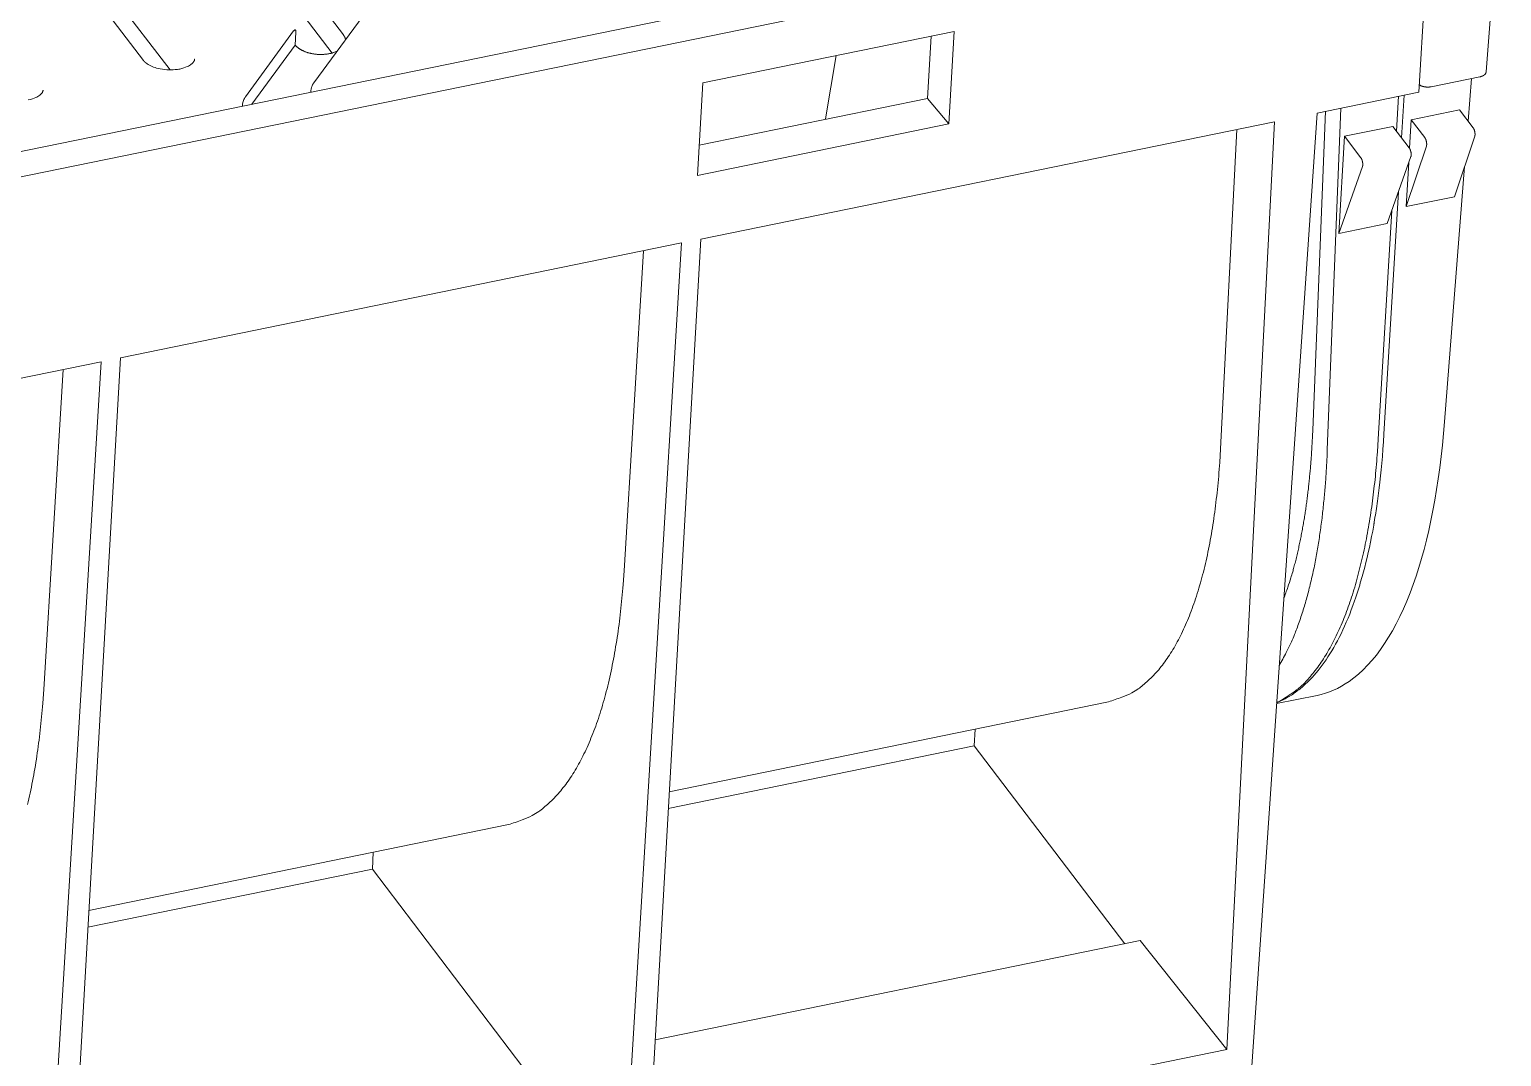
# Model space of a CAD drawing. Header units: millimetres. Extents: x 4267 to 8467, y 166 to 3136.
# Drawn here: x 5478.5 to 5606, y 1933.9 to 2022.9 of the extents above; entities that cross this region are included whole.
import ezdxf

# ---------------------------------------------------------------- set-up
doc = ezdxf.new("R2010")
doc.units = ezdxf.units.MM

msp = doc.modelspace()

# ---------------------------------------------------------------- linework, layer by layer
at = {"linetype": 'Continuous', "lineweight": 5}
for p, q in [((5488.36, 2020.22, 326.37), (5462.03, 2054.81, 326.37)), ((5504.71, 2020.86, 326.37), (5488.89, 2041.65, 326.37)), ((5490.66, 2019.39, 326.37), (5475.76, 2038.96, 326.37)), ((5179.91, 1951.38, 326.37), (5598.45, 2037.02, 326.37)), ((5604.67, 2019.22, 326.37), (5606.01, 2036.56, 326.37)), ((5181.36, 1949.47, 326.37), (5599.9, 2035.12, 326.37)), ((5599.9, 2035.12, 326.37), (5598.86, 2017.47, 326.37)), ((5511.37, 2029.52, 326.37), (5503.12, 2018.28, 326.37)), ((5505.68, 2022.43, 326.37), (5503.89, 2024.78, 326.37)), ((5497.19, 2017.07, 326.37), (5501.37, 2022.77, 326.37)), ((5501.57, 2022.68, 326.37), (5501.51, 2021.54, 326.37)), ((5536.83, 2018.28, 326.37), (5558.6, 2022.73, 326.37)), ((5558.6, 2022.73, 326.37), (5558.13, 2014.72, 326.37)), ((5501.51, 2021.54, 326.37), (5497.76, 2016.42, 326.37)), ((5556.29, 2016.91, 326.37), (5556.61, 2022.32, 326.37)), ((5547.46, 2015.15, 326.37), (5548.38, 2020.64, 326.37)), ((5502.86, 2017.58, 326.37), (5502.85, 2017.46, 326.37)), ((5536.36, 2010.26, 326.37), (5536.83, 2018.28, 326.37)), ((5604.12, 2018.79, 326.37), (5599.93, 2017.94, 326.37)), ((5603.12, 2014.96, 326.37), (5603.41, 2018.65, 326.37)), ((5496.93, 2016.25, 326.37), (5496.94, 2016.37, 326.37)), ((5536.51, 2012.86, 326.37), (5556.29, 2016.91, 326.37)), ((5558.13, 2014.72, 326.37), (5556.29, 2016.91, 326.37)), ((5590.03, 2015.66, 326.37), (5598.86, 2017.47, 326.37)), ((5597.08, 2017.11, 326.37), (5596.91, 2014.1, 326.37)), ((5597.35, 2013.51, 326.37), (5597.57, 2017.21, 326.37)), ((5584.37, 1933.07, 326.37), (5590.03, 2015.66, 326.37)), ((5589.66, 1988.19, 326.37), (5590.75, 2015.81, 326.37)), ((5592.1, 2016.09, 326.37), (5590.92, 1986.48, 326.37)), ((5598.04, 2012.6, 326.37), (5598.19, 2015.07, 326.37)), ((5598.19, 2015.07, 326.37), (5602.38, 2015.93, 326.37)), ((5598.19, 2015.07, 326.37), (5599.36, 2013.53, 326.37)), ((5602.38, 2015.93, 326.37), (5603.55, 2014.39, 326.37)), ((5558.13, 2014.72, 326.37), (5536.36, 2010.26, 326.37)), ((5536.65, 2004.74, 326.37), (5586.33, 2014.9, 326.37)), ((5583.08, 2014.24, 326.37), (5581.67, 1986.56, 326.37)), ((5586.33, 2014.9, 326.37), (5582.21, 1934.52, 326.37)), ((5592.41, 2013.65, 326.37), (5596.6, 2014.5, 326.37)), ((5596.6, 2014.5, 326.37), (5598.02, 2012.64, 326.37)), ((5591.91, 2005.22, 326.37), (5592.41, 2013.65, 326.37)), ((5592.41, 2013.65, 326.37), (5593.83, 2011.78, 326.37)), ((5597.75, 2007.55, 326.37), (5599.51, 2012.78, 326.37)), ((5603.69, 2013.64, 326.37), (5601.93, 2008.4, 326.37)), ((5596.1, 2006.08, 326.37), (5598.16, 2011.89, 326.37)), ((5597.75, 2007.55, 326.37), (5597.97, 2011.36, 326.37)), ((5593.97, 2011.03, 326.37), (5591.91, 2005.22, 326.37)), ((5601.08, 1988.9, 326.37), (5602.81, 2011.02, 326.37)), ((5595.83, 1987.83, 326.37), (5597.08, 2008.83, 326.37)), ((5601.93, 2008.4, 326.37), (5597.75, 2007.55, 326.37)), ((5596.5, 2007.2, 326.37), (5595.33, 1987.39, 326.37)), ((5596.1, 2006.08, 326.37), (5591.91, 2005.22, 326.37)), ((5486.37, 1994.45, 326.37), (5534.97, 2004.4, 326.37)), ((5531.68, 2003.72, 326.37), (5530, 1975.99, 326.37)), ((5534.97, 2004.4, 326.37), (5530.07, 1923.85, 326.37)), ((5532.05, 1924.26, 326.37), (5536.65, 2004.74, 326.37)), ((5436.1, 1984.16, 326.37), (5484.69, 1994.11, 326.37)), ((5481.41, 1993.44, 326.37), (5479.72, 1965.7, 326.37)), ((5484.69, 1994.11, 326.37), (5479.8, 1913.57, 326.37)), ((5481.77, 1913.97, 326.37), (5486.37, 1994.45, 326.37)), ((5533.91, 1956.85, 326.37), (5571.96, 1964.64, 326.37)), ((5586.52, 1964.48, 326.37), (5590.03, 1965.19, 326.37)), ((5560.4, 1962.27, 326.37), (5560.34, 1960.81, 326.37)), ((5560.34, 1960.81, 326.37), (5533.83, 1955.39, 326.37)), ((5573.39, 1943.67, 326.37), (5560.34, 1960.81, 326.37)), ((5483.64, 1946.56, 326.37), (5519.98, 1954, 326.37)), ((5508.25, 1951.6, 326.37), (5508.19, 1950.14, 326.37)), ((5508.19, 1950.14, 326.37), (5483.55, 1945.1, 326.37)), ((5521.24, 1932.99, 326.37), (5508.19, 1950.14, 326.37)), ((5574.71, 1943.94, 326.37), (5532.68, 1935.34, 326.37)), ((5574.71, 1943.94, 326.37), (5582.21, 1934.52, 326.37)), ((5582.21, 1934.52, 326.37), (5532.05, 1924.26, 326.37))]:
    msp.add_line(p, q, dxfattribs=at)
for points in [[(5501.51, 2021.54), (5501.55, 2021.5, 0.011048), (5501.59, 2021.46, 0.010159), (5501.63, 2021.42, 0.009617), (5501.67, 2021.38, 0.0095), (5501.72, 2021.34, 0.009212), (5501.76, 2021.3, 0.008913), (5501.82, 2021.26, 0.008587), (5501.87, 2021.22, 0.008349), (5501.93, 2021.19, 0.008065), (5501.99, 2021.15, 0.007835), (5502.05, 2021.12, 0.007576), (5502.12, 2021.08, 0.007371), (5502.19, 2021.05, 0.007144), (5502.26, 2021.02, 0.006961), (5502.34, 2020.99, 0.006763), (5502.41, 2020.96, 0.006602), (5502.49, 2020.93, 0.006432), (5502.57, 2020.9, 0.006292), (5502.65, 2020.88, 0.00615), (5502.74, 2020.86, 0.006029), (5502.82, 2020.84, 0.005912), (5502.91, 2020.82, 0.00581), (5503, 2020.8, 0.005716), (5503.08, 2020.79, 0.005631), (5503.17, 2020.77, 0.005558), (5503.26, 2020.76, 0.005489), (5503.35, 2020.75, 0.005436), (5503.44, 2020.74, 0.00538), (5503.53, 2020.74, 0.005346), (5503.62, 2020.74, 0.005305), (5503.7, 2020.73, 0.005286), (5503.79, 2020.73, 0.005254), (5503.88, 2020.74, 0.005256), (5503.96, 2020.74, 0.005248), (5504.04, 2020.75, 0.005247), (5504.12, 2020.75, 0.005203), (5504.2, 2020.76, 0.005281), (5504.28, 2020.77, 0.005412), (5504.36, 2020.78, 0.005272), (5504.43, 2020.8, 0.004844), (5504.51, 2020.81, 0.005545), (5504.58, 2020.83, 0.006886), (5504.65, 2020.85, 0.005156), (5504.72, 2020.86, 0.00147), (5504.78, 2020.88, 0.008017), (5504.86, 2020.91, 0.014933), (5504.97, 2020.95, 0.00751), (5505.12, 2021.01, 0.003951)], [(5505.86, 2022.02), (5505.86, 2022.03, 0.004997), (5505.86, 2022.05, 0.005016), (5505.85, 2022.06, 0.004992), (5505.85, 2022.08, 0.004926), (5505.85, 2022.09, 0.004874), (5505.84, 2022.11, 0.004823), (5505.84, 2022.12, 0.004772), (5505.83, 2022.13, 0.004713), (5505.83, 2022.15, 0.004658), (5505.83, 2022.16, 0.004598), (5505.82, 2022.18, 0.00454), (5505.82, 2022.19, 0.004475), (5505.81, 2022.2, 0.004419), (5505.8, 2022.22, 0.004361), (5505.8, 2022.23, 0.004291), (5505.79, 2022.25, 0.004202), (5505.79, 2022.26, 0.004175), (5505.78, 2022.27, 0.004186), (5505.77, 2022.29, 0.004014), (5505.76, 2022.3, 0.003703), (5505.76, 2022.31, 0.004004), (5505.75, 2022.33, 0.004654), (5505.74, 2022.34, 0.003513), (5505.73, 2022.35, 0.00128), (5505.73, 2022.36, 0.00478), (5505.72, 2022.38, 0.007964), (5505.7, 2022.4, 0.003853), (5505.68, 2022.43, 0.002043)], [(5488.31, 2020.27), (5488.32, 2020.26, 0.002099), (5488.32, 2020.25, 0.002038), (5488.33, 2020.25, 0.002012), (5488.34, 2020.24, 0.002027), (5488.34, 2020.23, 0.002025), (5488.35, 2020.22, 0.00202), (5488.36, 2020.21, 0.002012), (5488.36, 2020.2, 0.002012), (5488.37, 2020.2, 0.002005), (5488.38, 2020.19, 0.002004), (5488.39, 2020.18, 0.001996), (5488.39, 2020.17, 0.001995), (5488.4, 2020.16, 0.001987), (5488.41, 2020.15, 0.001986), (5488.42, 2020.15, 0.001978), (5488.43, 2020.14, 0.001976), (5488.43, 2020.13, 0.001968), (5488.44, 2020.12, 0.001966), (5488.45, 2020.11, 0.001958), (5488.46, 2020.1, 0.001956), (5488.47, 2020.09, 0.001947), (5488.48, 2020.09, 0.001944), (5488.49, 2020.08, 0.001937), (5488.5, 2020.07, 0.001939), (5488.51, 2020.06, 0.001925), (5488.52, 2020.05, 0.001909), (5488.53, 2020.04, 0.001919), (5488.54, 2020.03, 0.00196), (5488.55, 2020.02, 0.001889), (5488.56, 2020.02, 0.001751), (5488.57, 2020.01, 0.001943), (5488.58, 2020, 0.002334), (5488.59, 2019.99, 0.001729), (5488.61, 2019.98, 0.000526), (5488.62, 2019.97, 0.002492), (5488.63, 2019.96, 0.004259), (5488.65, 2019.95, 0.002016), (5488.68, 2019.93, 0.001042)], [(5604.67, 2019.22), (5604.67, 2019.2, -0.01741), (5604.67, 2019.18, -0.017044), (5604.66, 2019.16, -0.016681), (5604.66, 2019.14, -0.016524), (5604.65, 2019.12, -0.016158), (5604.64, 2019.1, -0.015675), (5604.63, 2019.08, -0.015108), (5604.62, 2019.07, -0.014551), (5604.61, 2019.05, -0.013929), (5604.59, 2019.03, -0.013314), (5604.58, 2019.01, -0.012673), (5604.56, 2019, -0.012057), (5604.54, 2018.98, -0.011457), (5604.52, 2018.96, -0.010894), (5604.5, 2018.95, -0.010319), (5604.48, 2018.93, -0.009748), (5604.46, 2018.92, -0.009326), (5604.44, 2018.91, -0.009002), (5604.42, 2018.89, -0.008364), (5604.39, 2018.88, -0.007521), (5604.37, 2018.87, -0.007809), (5604.34, 2018.86, -0.008666), (5604.31, 2018.85, -0.006483), (5604.29, 2018.84, -0.002616), (5604.27, 2018.83, -0.008275), (5604.24, 2018.82, -0.013168), (5604.19, 2018.81, -0.006368), (5604.12, 2018.79, -0.003409)], [(5599.93, 2017.94), (5599.9, 2017.93, -0.006091), (5599.87, 2017.92, -0.005716), (5599.84, 2017.92, -0.005544), (5599.8, 2017.92, -0.005635), (5599.77, 2017.91, -0.005634), (5599.74, 2017.91, -0.005619), (5599.7, 2017.91, -0.005594), (5599.66, 2017.91, -0.005622), (5599.63, 2017.91, -0.005626), (5599.59, 2017.91, -0.005661), (5599.55, 2017.91, -0.00568), (5599.51, 2017.91, -0.005729), (5599.47, 2017.91, -0.005774), (5599.44, 2017.92, -0.005851), (5599.4, 2017.92, -0.005903), (5599.36, 2017.93, -0.005955), (5599.32, 2017.93, -0.006091), (5599.29, 2017.94, -0.006312), (5599.25, 2017.95, -0.006267), (5599.21, 2017.96, -0.006), (5599.18, 2017.97, -0.006707), (5599.14, 2017.98, -0.008114), (5599.11, 2017.99, -0.006469), (5599.07, 2018.01, -0.002546), (5599.05, 2018.02, -0.009183), (5599.01, 2018.03, -0.016703), (5598.96, 2018.06, -0.008897), (5598.9, 2018.09, -0.004932)], [(5603.55, 2014.39), (5603.56, 2014.38, -0.010045), (5603.57, 2014.36, -0.008718), (5603.58, 2014.35, -0.007899), (5603.59, 2014.34, -0.00763), (5603.6, 2014.32, -0.007209), (5603.61, 2014.3, -0.00682), (5603.62, 2014.28, -0.006442), (5603.62, 2014.26, -0.006181), (5603.63, 2014.24, -0.005904), (5603.64, 2014.22, -0.005695), (5603.65, 2014.2, -0.005484), (5603.66, 2014.18, -0.005328), (5603.66, 2014.16, -0.00518), (5603.67, 2014.13, -0.005076), (5603.68, 2014.11, -0.004968), (5603.68, 2014.08, -0.004873), (5603.69, 2014.06, -0.004852), (5603.69, 2014.04, -0.004889), (5603.7, 2014.01, -0.00477), (5603.7, 2013.99, -0.004509), (5603.71, 2013.96, -0.004903), (5603.71, 2013.94, -0.005735), (5603.71, 2013.91, -0.004628), (5603.71, 2013.89, -0.002052), (5603.72, 2013.87, -0.006272), (5603.72, 2013.85, -0.011187), (5603.72, 2013.81, -0.006164), (5603.72, 2013.77, -0.003527)], [(5603.69, 2013.64), (5603.7, 2013.65, 0.003135), (5603.7, 2013.65, 0.003041), (5603.7, 2013.65, 0.002954), (5603.7, 2013.66, 0.002885), (5603.7, 2013.66, 0.002811), (5603.7, 2013.66, 0.002742), (5603.7, 2013.67, 0.002672), (5603.7, 2013.67, 0.00261), (5603.7, 2013.68, 0.002546), (5603.7, 2013.68, 0.002487), (5603.71, 2013.68, 0.002427), (5603.71, 2013.69, 0.002372), (5603.71, 2013.69, 0.002319), (5603.71, 2013.7, 0.002272), (5603.71, 2013.7, 0.002216), (5603.71, 2013.7, 0.002156), (5603.71, 2013.71, 0.002127), (5603.71, 2013.71, 0.002125), (5603.71, 2013.72, 0.002021), (5603.71, 2013.72, 0.001853), (5603.71, 2013.73, 0.002003), (5603.71, 2013.73, 0.002332), (5603.71, 2013.74, 0.001736), (5603.71, 2013.74, 0.000601), (5603.71, 2013.75, 0.002385), (5603.71, 2013.75, 0.003959), (5603.72, 2013.76, 0.001886), (5603.72, 2013.77, 0.000989)], [(5598.02, 2012.64), (5598.03, 2012.63, -0.007743), (5598.03, 2012.62, -0.007056), (5598.04, 2012.61, -0.00654), (5598.05, 2012.6, -0.006263), (5598.05, 2012.59, -0.005938), (5598.06, 2012.57, -0.005637), (5598.07, 2012.56, -0.005349), (5598.07, 2012.55, -0.005121), (5598.08, 2012.53, -0.004893), (5598.09, 2012.52, -0.004701), (5598.09, 2012.5, -0.004515), (5598.1, 2012.49, -0.004358), (5598.11, 2012.47, -0.004209), (5598.11, 2012.46, -0.00408), (5598.12, 2012.44, -0.00396), (5598.12, 2012.42, -0.003855), (5598.13, 2012.41, -0.003761), (5598.13, 2012.39, -0.003676), (5598.14, 2012.37, -0.003603), (5598.14, 2012.36, -0.003533), (5598.15, 2012.34, -0.003483), (5598.15, 2012.32, -0.003436), (5598.16, 2012.3, -0.003389), (5598.16, 2012.29, -0.003327), (5598.16, 2012.27, -0.003351), (5598.17, 2012.25, -0.00336), (5598.17, 2012.24, -0.003356), (5598.17, 2012.22, -0.003438), (5598.17, 2012.2, -0.003507), (5598.18, 2012.18, -0.003576), (5598.18, 2012.17, -0.003649), (5598.18, 2012.15, -0.003743), (5598.18, 2012.13, -0.003845), (5598.18, 2012.12, -0.003965), (5598.18, 2012.1, -0.004082), (5598.18, 2012.08, -0.004198), (5598.18, 2012.07, -0.004387), (5598.18, 2012.05, -0.004642), (5598.18, 2012.03, -0.004721), (5598.18, 2012.02, -0.004621), (5598.18, 2012, -0.005288), (5598.18, 2011.99, -0.00657), (5598.18, 2011.97, -0.005412), (5598.18, 2011.96, -0.002181), (5598.17, 2011.95, -0.007936), (5598.17, 2011.94, -0.015284), (5598.17, 2011.92, -0.008624), (5598.16, 2011.89, -0.004928)], [(5599.53, 2012.91), (5599.53, 2012.93, 0.006309), (5599.53, 2012.95, 0.005675), (5599.53, 2012.97, 0.005324), (5599.53, 2012.99, 0.005315), (5599.53, 2013.01, 0.005198), (5599.52, 2013.04, 0.005081), (5599.52, 2013.06, 0.004961), (5599.52, 2013.08, 0.004912), (5599.52, 2013.11, 0.004845), (5599.51, 2013.13, 0.004819), (5599.51, 2013.15, 0.004789), (5599.5, 2013.18, 0.004794), (5599.5, 2013.2, 0.004808), (5599.49, 2013.23, 0.004852), (5599.49, 2013.25, 0.004897), (5599.48, 2013.28, 0.004946), (5599.47, 2013.3, 0.005077), (5599.47, 2013.32, 0.005271), (5599.46, 2013.34, 0.005306), (5599.45, 2013.37, 0.005163), (5599.44, 2013.39, 0.005786), (5599.43, 2013.41, 0.007), (5599.43, 2013.43, 0.005857), (5599.42, 2013.44, 0.002652), (5599.41, 2013.46, 0.008272), (5599.4, 2013.48, 0.015677), (5599.38, 2013.5, 0.009148), (5599.36, 2013.53, 0.005387)], [(5599.53, 2012.91), (5599.53, 2012.91, -0.001659), (5599.53, 2012.9, -0.001681), (5599.53, 2012.9, -0.001708), (5599.53, 2012.89, -0.001741), (5599.52, 2012.89, -0.001775), (5599.52, 2012.88, -0.001807), (5599.52, 2012.88, -0.001842), (5599.52, 2012.87, -0.001878), (5599.52, 2012.87, -0.001916), (5599.52, 2012.87, -0.001955), (5599.52, 2012.86, -0.001996), (5599.52, 2012.86, -0.002036), (5599.52, 2012.85, -0.002082), (5599.52, 2012.85, -0.00213), (5599.52, 2012.84, -0.002173), (5599.52, 2012.84, -0.002207), (5599.52, 2012.83, -0.002278), (5599.52, 2012.83, -0.002377), (5599.52, 2012.83, -0.002367), (5599.52, 2012.82, -0.002262), (5599.51, 2012.82, -0.002551), (5599.51, 2012.81, -0.003119), (5599.51, 2012.81, -0.002444), (5599.51, 2012.81, -0.000869), (5599.51, 2012.8, -0.003535), (5599.51, 2012.8, -0.006395), (5599.51, 2012.79, -0.003287), (5599.51, 2012.78, -0.001784)], [(5593.97, 2011.03), (5593.97, 2011.04, 0.009195), (5593.98, 2011.06, 0.00831), (5593.98, 2011.07, 0.007637), (5593.98, 2011.08, 0.007254), (5593.98, 2011.09, 0.00682), (5593.99, 2011.1, 0.006423), (5593.99, 2011.12, 0.006045), (5593.99, 2011.13, 0.005743), (5593.99, 2011.15, 0.005444), (5593.99, 2011.16, 0.005192), (5593.99, 2011.18, 0.004949), (5593.99, 2011.19, 0.004743), (5593.99, 2011.21, 0.004548), (5593.99, 2011.22, 0.004379), (5593.99, 2011.24, 0.004222), (5593.99, 2011.26, 0.004083), (5593.99, 2011.28, 0.003957), (5593.99, 2011.29, 0.003844), (5593.99, 2011.31, 0.003744), (5593.99, 2011.33, 0.003648), (5593.98, 2011.34, 0.003575), (5593.98, 2011.36, 0.003506), (5593.98, 2011.38, 0.003438), (5593.98, 2011.4, 0.003356), (5593.97, 2011.41, 0.00336), (5593.97, 2011.43, 0.003349), (5593.97, 2011.45, 0.003324), (5593.96, 2011.46, 0.003386), (5593.96, 2011.48, 0.003432), (5593.95, 2011.5, 0.00348), (5593.95, 2011.52, 0.003529), (5593.94, 2011.53, 0.003597), (5593.94, 2011.55, 0.003672), (5593.93, 2011.57, 0.003763), (5593.93, 2011.58, 0.003848), (5593.92, 2011.6, 0.003931), (5593.92, 2011.62, 0.00408), (5593.91, 2011.63, 0.004287), (5593.9, 2011.65, 0.004327), (5593.9, 2011.66, 0.004207), (5593.89, 2011.68, 0.004779), (5593.88, 2011.69, 0.005889), (5593.88, 2011.7, 0.004807), (5593.87, 2011.72, 0.001927), (5593.87, 2011.73, 0.00698), (5593.86, 2011.74, 0.013234), (5593.85, 2011.76, 0.007361), (5593.83, 2011.78, 0.004178)], [(5595.33, 1987.39), (5595.26, 1986.3, -0.003457), (5595.18, 1985.22, -0.003466), (5595.08, 1984.16, -0.003563), (5594.96, 1983.1, -0.003778), (5594.83, 1982.06, -0.003974), (5594.69, 1981.03, -0.004169), (5594.53, 1980.01, -0.004379), (5594.35, 1979.02, -0.004625), (5594.16, 1978.04, -0.004884), (5593.95, 1977.08, -0.005173), (5593.72, 1976.15, -0.005482), (5593.48, 1975.24, -0.005824), (5593.23, 1974.35, -0.006204), (5592.95, 1973.49, -0.006632), (5592.66, 1972.66, -0.007071), (5592.36, 1971.86, -0.007522), (5592.03, 1971.1, -0.008139), (5591.7, 1970.36, -0.00893), (5591.34, 1969.66, -0.009345), (5590.97, 1968.99, -0.009359), (5590.59, 1968.37, -0.011114), (5590.19, 1967.78, -0.014416), (5589.76, 1967.22, -0.011909), (5589.35, 1966.72, -0.004271), (5588.97, 1966.28, -0.018307), (5588.46, 1965.82, -0.036042), (5587.63, 1965.23, -0.019517), (5586.52, 1964.54, -0.010721)], [(5589.66, 1988.19), (5589.64, 1987.7, -0.001646), (5589.61, 1987.21, -0.001608), (5589.58, 1986.71, -0.001621), (5589.55, 1986.21, -0.001695), (5589.52, 1985.72, -0.001749), (5589.48, 1985.22, -0.001801), (5589.44, 1984.71, -0.001851), (5589.39, 1984.21, -0.001916), (5589.34, 1983.71, -0.001974), (5589.29, 1983.21, -0.002044), (5589.23, 1982.71, -0.002108), (5589.17, 1982.2, -0.002185), (5589.1, 1981.7, -0.002259), (5589.03, 1981.2, -0.002352), (5588.95, 1980.7, -0.002426), (5588.87, 1980.2, -0.002503), (5588.78, 1979.71, -0.002622), (5588.69, 1979.21, -0.002799), (5588.59, 1978.72, -0.002808), (5588.49, 1978.23, -0.0027), (5588.39, 1977.75, -0.003149), (5588.27, 1977.26, -0.004018), (5588.15, 1976.76, -0.00309), (5588.03, 1976.3, -0.000865), (5587.92, 1975.89, -0.004784), (5587.76, 1975.37, -0.009023), (5587.5, 1974.58, -0.004566), (5587.14, 1973.56, -0.002416)], [(5581.67, 1986.56), (5581.6, 1985.37, -0.004112), (5581.51, 1984.2, -0.004194), (5581.4, 1983.04, -0.004347), (5581.27, 1981.91, -0.004605), (5581.13, 1980.8, -0.004861), (5580.96, 1979.71, -0.005118), (5580.78, 1978.65, -0.005404), (5580.58, 1977.61, -0.005727), (5580.36, 1976.61, -0.006081), (5580.12, 1975.64, -0.006465), (5579.86, 1974.7, -0.006893), (5579.58, 1973.79, -0.007352), (5579.28, 1972.92, -0.007878), (5578.97, 1972.09, -0.008449), (5578.64, 1971.3, -0.009063), (5578.29, 1970.54, -0.009673), (5577.92, 1969.83, -0.010505), (5577.54, 1969.16, -0.011516), (5577.14, 1968.54, -0.012112), (5576.73, 1967.96, -0.012173), (5576.31, 1967.42, -0.014321), (5575.87, 1966.93, -0.018266), (5575.4, 1966.48, -0.015197), (5574.95, 1966.08, -0.005941), (5574.54, 1965.75, -0.022553), (5573.99, 1965.42, -0.042541), (5573.12, 1965.05, -0.022453), (5571.96, 1964.64, -0.012247)], [(5590.92, 1986.48), (5590.9, 1985.83, -0.002082), (5590.86, 1985.18, -0.002023), (5590.82, 1984.52, -0.002045), (5590.78, 1983.86, -0.002163), (5590.73, 1983.19, -0.002251), (5590.67, 1982.53, -0.002336), (5590.6, 1981.87, -0.00242), (5590.53, 1981.2, -0.002529), (5590.46, 1980.54, -0.00263), (5590.37, 1979.87, -0.002751), (5590.28, 1979.21, -0.002865), (5590.18, 1978.54, -0.003003), (5590.07, 1977.88, -0.003139), (5589.95, 1977.23, -0.003308), (5589.83, 1976.57, -0.003453), (5589.7, 1975.92, -0.003609), (5589.55, 1975.28, -0.003833), (5589.4, 1974.64, -0.004155), (5589.24, 1974, -0.004225), (5589.07, 1973.38, -0.004113), (5588.89, 1972.77, -0.004885), (5588.69, 1972.15, -0.006377), (5588.48, 1971.54, -0.004969), (5588.27, 1970.97, -0.001339), (5588.08, 1970.46, -0.007905), (5587.81, 1969.83, -0.015502), (5587.36, 1968.91, -0.008051), (5586.74, 1967.74, -0.004292)], [(5530, 1975.99), (5529.91, 1974.79, -0.004145), (5529.81, 1973.62, -0.004226), (5529.69, 1972.46, -0.004378), (5529.56, 1971.33, -0.004635), (5529.4, 1970.21, -0.004891), (5529.22, 1969.12, -0.005146), (5529.03, 1968.06, -0.005432), (5528.81, 1967.02, -0.005752), (5528.58, 1966.01, -0.006104), (5528.33, 1965.04, -0.006484), (5528.06, 1964.1, -0.006908), (5527.77, 1963.19, -0.007362), (5527.46, 1962.32, -0.007881), (5527.13, 1961.48, -0.008445), (5526.79, 1960.69, -0.009048), (5526.43, 1959.93, -0.009647), (5526.06, 1959.22, -0.010465), (5525.66, 1958.55, -0.011458), (5525.26, 1957.92, -0.012034), (5524.83, 1957.34, -0.01208), (5524.4, 1956.8, -0.014193), (5523.95, 1956.3, -0.018077), (5523.47, 1955.85, -0.015018), (5523.02, 1955.46, -0.005867), (5522.6, 1955.12, -0.022259), (5522.04, 1954.79, -0.041926), (5521.16, 1954.41, -0.022122), (5519.98, 1954, -0.012069)], [(5479.72, 1965.7), (5479.64, 1964.51, -0.004145), (5479.54, 1963.33, -0.004226), (5479.42, 1962.18, -0.004378), (5479.28, 1961.04, -0.004635), (5479.12, 1959.93, -0.004891), (5478.95, 1958.84, -0.005146), (5478.75, 1957.77, -0.005432), (5478.54, 1956.73, -0.005752), (5478.3, 1955.73, -0.006104)]]:
    msp.add_lwpolyline(points, format="xyb", dxfattribs=at)
for points, knots in [([(5501.38, 2022.77, 326.37), (5501.4, 2022.8, 326.37), (5501.42, 2022.83, 326.37), (5501.46, 2022.85, 326.37), (5501.47, 2022.86, 326.37), (5501.49, 2022.86, 326.37), (5501.5, 2022.86, 326.37), (5501.51, 2022.86, 326.37), (5501.52, 2022.86, 326.37), (5501.54, 2022.85, 326.37), (5501.55, 2022.84, 326.37), (5501.56, 2022.81, 326.37), (5501.56, 2022.8, 326.37), (5501.57, 2022.77, 326.37), (5501.57, 2022.73, 326.37), (5501.57, 2022.68, 326.37)], [0, 0, 0, 0, 0.25, 0.25, 0.375, 0.375, 0.5, 0.5, 0.53125, 0.53125, 0.75, 0.75, 0.78125, 0.78125, 1, 1, 1, 1]), ([(5492.8, 2020.34, 326.37), (5492.8, 2020.34, 326.37), (5492.8, 2020.34, 326.37), (5492.8, 2020.33, 326.37), (5492.8, 2020.33, 326.37), (5492.79, 2020.33, 326.37), (5492.79, 2020.32, 326.37), (5492.79, 2020.3, 326.37), (5492.79, 2020.28, 326.37), (5492.78, 2020.25, 326.37), (5492.76, 2020.2, 326.37), (5492.73, 2020.13, 326.37), (5492.65, 2020.02, 326.37), (5492.5, 2019.87, 326.37), (5492.13, 2019.65, 326.37), (5491.75, 2019.52, 326.37), (5491.51, 2019.47, 326.37)], [0, 0, 0, 0, 0.0014058, 0.002815, 0.0045808, 0.0081288, 0.009911, 0.0188933, 0.0280127, 0.0512958, 0.0632609, 0.1061413, 0.138156, 0.2060903, 0.2933814, 0.4156782, 0.4156782, 0.4156782, 0.4156782]), ([(5491.51, 2019.47, 326.37), (5491.38, 2019.45, 326.37), (5490.78, 2019.36, 326.37), (5489.67, 2019.43, 326.37), (5488.92, 2019.76, 326.37), (5488.68, 2019.93, 326.37)], [0.4156782, 0.4156782, 0.4156782, 0.4156782, 0.4793235, 0.7064299, 0.8936242, 0.8936242, 0.8936242, 0.8936242]), ([(5479.67, 2017.65, 326.37), (5479.67, 2017.65, 326.37), (5479.67, 2017.65, 326.37), (5479.67, 2017.65, 326.37), (5479.67, 2017.64, 326.37), (5479.67, 2017.64, 326.37), (5479.67, 2017.63, 326.37), (5479.66, 2017.62, 326.37), (5479.66, 2017.59, 326.37), (5479.65, 2017.56, 326.37), (5479.64, 2017.51, 326.37), (5479.61, 2017.45, 326.37), (5479.53, 2017.34, 326.37), (5479.37, 2017.18, 326.37), (5479.01, 2016.96, 326.37), (5478.63, 2016.84, 326.37), (5478.38, 2016.79, 326.37)], [0, 0, 0, 0, 0.0014058, 0.002815, 0.0045808, 0.0081288, 0.009911, 0.0188933, 0.0280127, 0.0512958, 0.0632609, 0.1061413, 0.138156, 0.2060903, 0.2933814, 0.4156782, 0.4156782, 0.4156782, 0.4156782]), ([(5502.86, 2017.58, 326.37), (5502.86, 2017.62, 326.37), (5502.87, 2017.66, 326.37), (5502.88, 2017.72, 326.37), (5502.88, 2017.73, 326.37), (5502.9, 2017.81, 326.37), (5502.92, 2017.88, 326.37), (5502.96, 2018, 326.37), (5502.98, 2018.05, 326.37), (5503.01, 2018.11, 326.37), (5503.02, 2018.12, 326.37), (5503.06, 2018.19, 326.37), (5503.09, 2018.24, 326.37), (5503.12, 2018.28, 326.37)], [0, 0, 0, 0, 0.1875, 0.1875, 0.25, 0.25, 0.5, 0.5, 0.6875, 0.6875, 0.75, 0.75, 1, 1, 1, 1]), ([(5497.19, 2017.07, 326.37), (5497.17, 2017.04, 326.37), (5497.15, 2017, 326.37), (5497.12, 2016.95, 326.37), (5497.11, 2016.94, 326.37), (5497.07, 2016.87, 326.37), (5497.05, 2016.8, 326.37), (5497, 2016.68, 326.37), (5496.99, 2016.63, 326.37), (5496.97, 2016.57, 326.37), (5496.96, 2016.55, 326.37), (5496.95, 2016.48, 326.37), (5496.94, 2016.42, 326.37), (5496.94, 2016.37, 326.37)], [0, 0, 0, 0, 0.1875, 0.1875, 0.25, 0.25, 0.5, 0.5, 0.6875, 0.6875, 0.75, 0.75, 1, 1, 1, 1]), ([(5590.03, 1965.19, 326.37), (5591, 1965.39, 326.37), (5594.29, 1966.82, 326.37), (5596.94, 1970.82, 326.37), (5599.72, 1978.61, 326.37), (5600.65, 1983.42, 326.37), (5601.08, 1988.9, 326.37)], [20.290671, 20.290671, 20.290671, 20.290671, 21.720402, 25.368396, 25.368396, 28.848827, 28.848827, 28.848827, 28.848827]), ([(5586.53, 1964.57, 326.37), (5587.02, 1964.77, 326.37), (5587.51, 1965.02, 326.37), (5587.99, 1965.34, 326.37), (5587.99, 1965.35, 326.37), (5588, 1965.35, 326.37), (5588.01, 1965.36, 326.37), (5588.04, 1965.38, 326.37), (5588.09, 1965.41, 326.37), (5588.2, 1965.49, 326.37), (5588.41, 1965.65, 326.37), (5588.59, 1965.79, 326.37), (5588.95, 1966.09, 326.37), (5589.19, 1966.32, 326.37), (5589.89, 1967.05, 326.37), (5590.36, 1967.62, 326.37), (5591.71, 1969.6, 326.37), (5592.55, 1971.28, 326.37), (5593.28, 1973.39, 326.37), (5593.28, 1973.39, 326.37), (5593.3, 1973.44, 326.37), (5593.34, 1973.55, 326.37), (5593.38, 1973.66, 326.37), (5593.43, 1973.82, 326.37), (5593.47, 1973.94, 326.37), (5593.58, 1974.28, 326.37), (5593.65, 1974.51, 326.37), (5593.87, 1975.24, 326.37), (5594.02, 1975.76, 326.37), (5594.44, 1977.39, 326.37), (5594.7, 1978.59, 326.37), (5594.94, 1979.94, 326.37), (5594.94, 1979.94, 326.37), (5594.94, 1979.96, 326.37), (5594.95, 1980.02, 326.37), (5594.97, 1980.13, 326.37), (5595, 1980.33, 326.37), (5595.03, 1980.51, 326.37), (5595.09, 1980.87, 326.37), (5595.13, 1981.13, 326.37), (5595.26, 1981.94, 326.37), (5595.34, 1982.53, 326.37), (5595.58, 1984.49, 326.37), (5595.72, 1986.02, 326.37), (5595.83, 1987.83, 326.37)], [0.7234956, 0.7234956, 0.7234956, 0.7234956, 0.75, 0.75, 0.7502441, 0.7502441, 0.7504883, 0.7509766, 0.7519531, 0.7539062, 0.7578125, 0.765625, 0.765625, 0.78125, 0.78125, 0.8125, 0.8125, 0.875, 0.875, 0.8751221, 0.8751221, 0.8769531, 0.8789062, 0.8789062, 0.8828125, 0.8828125, 0.890625, 0.890625, 0.90625, 0.90625, 0.9375, 0.9375, 0.937561, 0.937561, 0.9384766, 0.9394531, 0.9414062, 0.9453125, 0.9453125, 0.953125, 0.953125, 0.96875, 0.96875, 1, 1, 1, 1])]:
    msp.add_open_spline(points, degree=3, knots=knots, dxfattribs=at)
for points in [[(5501.54, 2022.84, 326.37), (5501.52, 2022.86, 326.37), (5501.51, 2022.88, 326.37), (5501.49, 2022.9, 326.37)], [(5547.45, 2015.1, 326.37), (5547.46, 2015.12, 326.37), (5547.46, 2015.13, 326.37), (5547.46, 2015.15, 326.37)]]:
    msp.add_open_spline(points, degree=3, dxfattribs=at)

doc.saveas('drawing.dxf')
